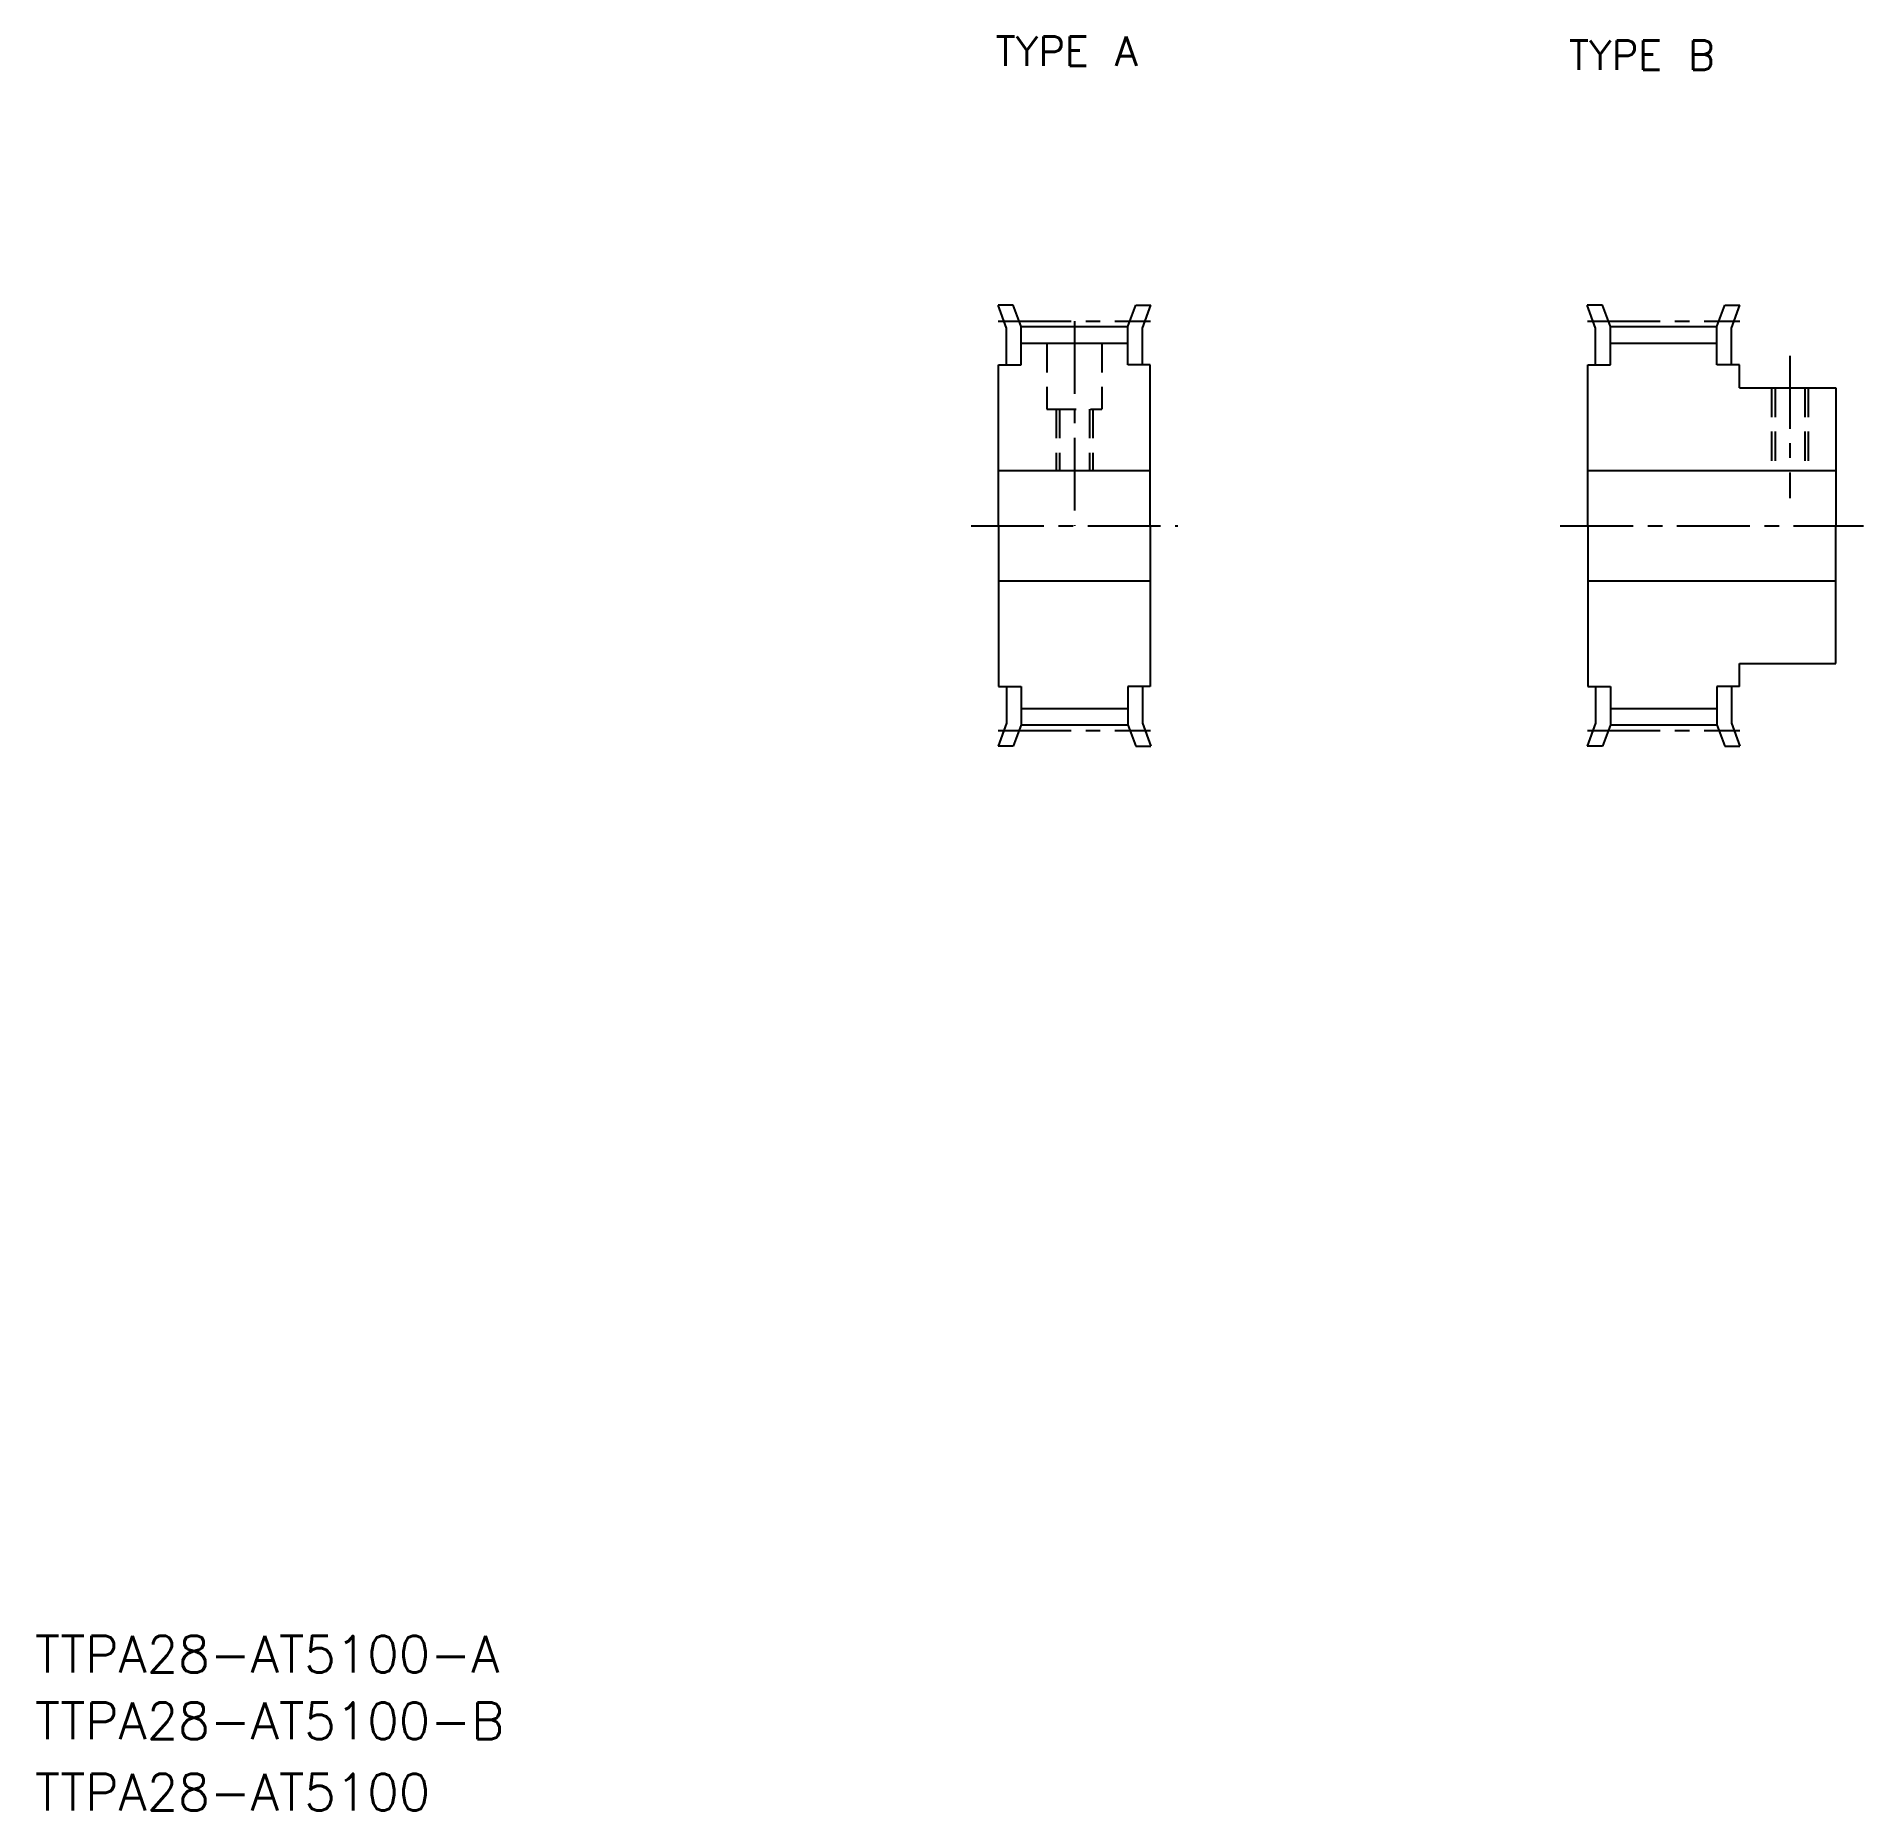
# Model space of a CAD drawing. Extents: x 10 to 209, y 10 to 203.
import ezdxf

# ---------------------------------------------------------------- set-up
doc = ezdxf.new("R2010")
doc.units = 0
doc.header["$LTSCALE"] = 0.25
doc.linetypes.add('CENTER', pattern=[50.8, 31.75, -6.35, 6.35, -6.35])
doc.linetypes.add('DASHED', pattern=[19.05, 12.7, -6.35])
doc.layers.get('0').update_dxf_attribs({"linetype": 'CONTINUOUS'})
doc.layers.add('CENTER', color=1, linetype='CENTER')
doc.styles.get("Standard").update_dxf_attribs({"font": 'txt.shx'})

msp = doc.modelspace()

# ---------------------------------------------------------------- linework, layer by layer
for p, q in [((115.75, 171.34), (114.84, 173.85)), ((116.49, 173.85), (114.84, 173.85)), ((117.35, 171.52), (116.49, 173.85)), ((128.95, 171.52), (129.82, 173.85)), ((129.82, 173.85), (131.47, 173.85)), ((130.55, 171.34), (131.47, 173.85)), ((179.89, 171.34), (178.98, 173.85)), ((180.62, 173.85), (178.98, 173.85)), ((181.49, 171.52), (180.62, 173.85)), ((193.09, 171.52), (193.96, 173.85)), ((193.96, 173.85), (195.6, 173.85)), ((194.69, 171.34), (195.6, 173.85)), ((115.75, 167.35), (115.75, 171.34)), ((117.35, 167.35), (117.35, 171.52)), ((117.35, 171.52), (128.95, 171.52)), ((128.95, 167.35), (128.95, 171.52)), ((130.55, 167.35), (130.55, 171.34)), ((179.89, 167.35), (179.89, 171.34)), ((181.49, 171.52), (193.09, 171.52)), ((181.49, 167.35), (181.49, 171.52)), ((193.09, 167.35), (193.09, 171.52)), ((194.69, 167.35), (194.69, 171.34)), ((117.35, 169.72), (128.95, 169.72)), ((181.49, 169.72), (193.09, 169.72)), ((114.9, 149.85), (114.9, 167.35)), ((114.9, 167.35), (117.35, 167.35)), ((131.4, 167.35), (128.95, 167.35)), ((131.4, 149.85), (131.4, 167.35)), ((179.04, 149.85), (179.04, 167.35)), ((179.04, 149.85), (179.04, 167.35)), ((179.04, 167.35), (181.49, 167.35)), ((195.54, 167.35), (193.09, 167.35)), ((195.54, 164.85), (195.54, 167.35)), ((195.54, 164.85), (206.04, 164.85)), ((206.04, 164.85), (206.04, 149.85)), ((114.9, 155.85), (131.4, 155.85)), ((179.04, 155.85), (206.04, 155.85)), ((114.9, 149.85), (114.9, 132.35)), ((131.4, 149.85), (131.4, 132.35)), ((179.04, 149.85), (179.04, 132.35)), ((179.04, 149.85), (179.04, 132.35)), ((206.04, 134.85), (206.04, 149.85)), ((114.9, 143.85), (131.4, 143.85)), ((179.04, 143.85), (206.04, 143.85)), ((195.54, 134.85), (206.04, 134.85)), ((195.54, 132.35), (195.54, 134.85)), ((114.9, 132.35), (117.35, 132.35)), ((115.75, 132.35), (115.75, 128.36)), ((117.35, 132.35), (117.35, 128.17)), ((131.4, 132.35), (128.95, 132.35)), ((128.95, 132.35), (128.95, 128.17)), ((130.55, 132.35), (130.55, 128.36)), ((179.04, 132.35), (181.49, 132.35)), ((179.89, 132.35), (179.89, 128.36)), ((181.49, 132.35), (181.49, 128.17)), ((195.54, 132.35), (193.09, 132.35)), ((193.09, 132.35), (193.09, 128.17)), ((194.69, 132.35), (194.69, 128.36)), ((117.35, 129.97), (128.95, 129.97)), ((181.49, 129.97), (193.09, 129.97)), ((115.75, 128.36), (114.84, 125.85)), ((117.35, 128.17), (116.49, 125.85)), ((117.35, 128.17), (128.95, 128.17)), ((128.95, 128.17), (129.82, 125.85)), ((130.55, 128.36), (131.47, 125.85)), ((179.89, 128.36), (178.98, 125.85)), ((181.49, 128.17), (180.62, 125.85)), ((181.49, 128.17), (193.09, 128.17)), ((193.09, 128.17), (193.96, 125.85)), ((194.69, 128.36), (195.6, 125.85)), ((116.49, 125.85), (114.84, 125.85)), ((129.82, 125.85), (131.47, 125.85)), ((180.62, 125.85), (178.98, 125.85)), ((193.96, 125.85), (195.6, 125.85))]:
    msp.add_line(p, q)
at = {"color": 3, "linetype": 'DASHED'}
for p, q in [((120.15, 169.72), (120.15, 162.55)), ((126.15, 169.72), (126.15, 162.55)), ((199.04, 164.85), (199.04, 155.85)), ((199.42, 164.85), (199.42, 155.85)), ((202.66, 164.85), (202.66, 155.85)), ((203.04, 164.85), (203.04, 155.85)), ((120.15, 162.55), (126.15, 162.55)), ((121.15, 162.55), (121.15, 155.85)), ((121.53, 162.55), (121.53, 155.85)), ((124.78, 162.55), (124.78, 155.85)), ((125.15, 162.55), (125.15, 155.85))]:
    msp.add_line(p, q, dxfattribs=at)
at = {"layer": 'CENTER'}
for p, q in [((114.85, 172.13), (131.45, 172.13)), ((123.15, 172.13), (123.15, 149.85)), ((178.99, 172.13), (195.59, 172.13)), ((201.04, 168.35), (201.04, 152.85)), ((111.9, 149.85), (134.4, 149.85)), ((176.04, 149.85), (209.04, 149.85)), ((114.85, 127.57), (131.45, 127.57)), ((178.99, 127.57), (195.59, 127.57))]:
    msp.add_line(p, q, dxfattribs=at)

# ---------------------------------------------------------------- texts
for s, height, p in [('TYPE A', 3.2, (114.56, 199.9)), ('TYPE B', 3.2, (176.97, 199.48)), ('TTPA28-AT5100-A', 4, (10, 25)), ('TTPA28-AT5100-B', 4, (10, 17.76)), ('TTPA28-AT5100', 4, (10, 10))]:
    msp.add_text(s, height=height).set_placement(p)

doc.saveas('drawing.dxf')
